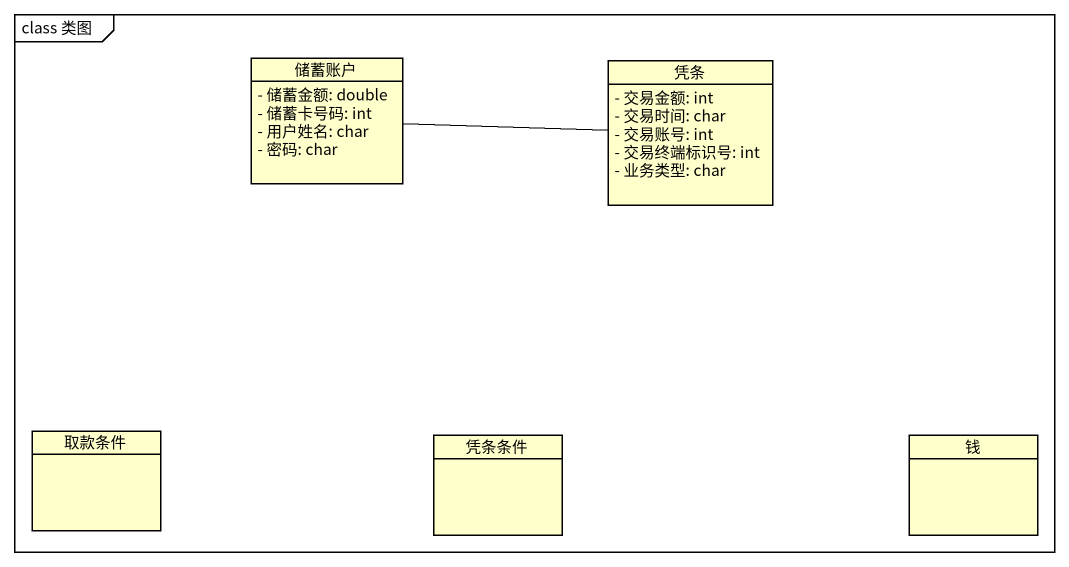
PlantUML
@startuml
mainframe class 类图
hide circle
hide empty members
skinparam classAttributeIconSize 0
class 储蓄账户 {
  - 储蓄金额: double
  - 储蓄卡号码: int
  - 用户姓名: char
  - 密码: char
}
class 凭条 {
  - 交易金额: int
  - 交易时间: char
  - 交易账号: int
  - 交易终端标识号: int
  - 业务类型: char
}
class 取款条件
class 凭条条件
class 钱
储蓄账户 -right- 凭条
@enduml
